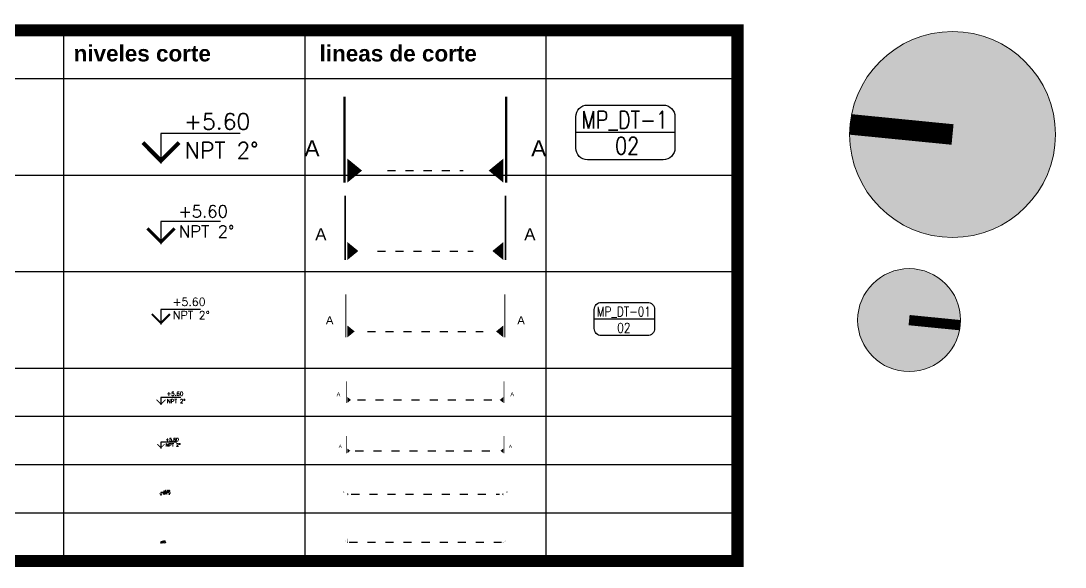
# Model space of a CAD drawing. Header units: metres. Extents: x 177 to 477, y -228 to -48.
# Drawn here: x 463.98 to 476.97, y -55.23 to -48.44 of the extents above; entities that cross this region are included whole.
import ezdxf
from ezdxf.enums import TextEntityAlignment as Align

# ---------------------------------------------------------------- set-up
doc = ezdxf.new("R2010")
doc.units = ezdxf.units.M
doc.linetypes.add('DASHED2', pattern=[0.375, 0.25, -0.125])
doc.linetypes.add('DOT2', pattern=[0.125, 0, -0.125])
doc.layers.add('AUX', color=11, linetype='DASHED2', lineweight=0, plot=False)
doc.layers.add('H-BLANCO', color=7, linetype='Continuous', lineweight=0, true_color=0xffffff)
doc.layers.add('LEYENDAS', color=160, linetype='Continuous')
for name, color, linetype, lineweight in [('SIM-100', 8, 'Continuous', 0), ('SIM-50', 8, 'Continuous', 0), ('TX-50', 8, 'Continuous', 0)]:
    doc.layers.add(name, color=color, linetype=linetype, lineweight=lineweight)
doc.styles.add('25-PRIMARIOS', font='', dxfattribs={"height": 0.1})
doc.styles.add('50-COTAS', font='arial.ttf', dxfattribs={"height": 0.11})
doc.styles.get("Standard").update_dxf_attribs({"font": 'romans.shx'})
doc.styles.get('25-PRIMARIOS').set_extended_font_data('Helvetica')

# ---------------------------------------------------------------- blocks, each defined once
blk = doc.blocks.new('50-NIVEL CORTE')
for p, q in [((0.4927, 0.1871), (0, 0.1871)), ((0, 0.1871), (0, 0))]:
    blk.add_line(p, q)
at = {"const_width": 0.025}
blk.add_lwpolyline([(-0.1125, 0.1302), (0, 0.0177), (0.1125, 0.1302)], dxfattribs=at)
at = {"style": '50-COTAS'}
for tag, p in [('NIVEL', (0.1438, 0.2228)), ('DESCRIPCION', (0.1486, 0.0564))]:
    blk.add_attdef(tag, p, '', height=0.1, dxfattribs=at)
blk = doc.blocks.new('CORTE SIMB')
at = {"ltscale": 10, "const_width": 0.015}
blk.add_lwpolyline([(0.2674, 0.46), (0.2674, -0.075)], dxfattribs=at)
at = {"ltscale": 10}
blk.add_lwpolyline([(0.25, 0, 0.15, 0, 0), (0.1583, 0, 0, 0, 0)], format="xyseb", dxfattribs=at)
at = {"style": '25-PRIMARIOS'}
blk.add_attdef('CORTE', text='', height=0.1, dxfattribs=at).set_placement((0.5429, 0.076), align=Align.MIDDLE)
blk = doc.blocks.new('LLAMADA DT 1-100')
blk.add_line((0, 0), (-0.8505, 0))
blk.add_lwpolyline([(0, -0.1345, -0.414214), (-0.1, -0.2345), (-0.7505, -0.2345, -0.414214), (-0.8505, -0.1345), (-0.8505, 0.1345, -0.414214), (-0.7505, 0.2345), (-0.1, 0.2345, -0.414214), (0, 0.1345)], format="xyb", close=True)
at = {"width": 0.8}
for tag, p in [('AA_AA-A', (-0.4318, 0.1004, 0)), ('DET', (-0.4101, -0.1144, 0))]:
    blk.add_attdef(tag, text='', height=0.15, dxfattribs=at).set_placement(p, align=Align.MIDDLE)
blk = doc.blocks.new('LLAMADA DT 1-50')
blk.add_line((-0.111, 0), (-0.74, 0))
blk.add_lwpolyline([(-0.111, -0.099, -0.414214), (-0.185, -0.173), (-0.666, -0.173, -0.414214), (-0.74, -0.099), (-0.74, 0.099, -0.414214), (-0.666, 0.173), (-0.185, 0.173, -0.414214), (-0.111, 0.099)], format="xyb", close=True)
at = {"width": 0.8}
for tag, p in [('AA_AA-A', (-0.43, 0.074, 0)), ('DET', (-0.414, -0.085, 0))]:
    blk.add_attdef(tag, text='', height=0.111, dxfattribs=at).set_placement(p, align=Align.MIDDLE)
blk = doc.blocks.new('NORTE')
at = {"layer": 'H-BLANCO', "true_color": 0xffffff, "transparency": 33554687}
h = blk.add_hatch(color=7, dxfattribs=at)
h.dxf.hatch_style = 1
edge = h.paths.add_edge_path()
edge.add_arc((0, 0), 2.5, 0, 360)
at = {"layer": 'SIM-100', "const_width": 0.5}
blk.add_lwpolyline([(0, 0), (0, 2.5)], dxfattribs=at)
at = {"layer": 'SIM-100'}
blk.add_circle((0, 0), 2.5, dxfattribs=at)
blk = doc.blocks.new('NORTE 50')
at = {"layer": 'H-BLANCO', "transparency": 33554687}
h = blk.add_hatch(color=256, dxfattribs=at)
h.dxf.hatch_style = 1
edge = h.paths.add_edge_path()
edge.add_arc((0, 0), 2.5, 0, 360)
at = {"layer": 'SIM-50', "const_width": 0.5}
blk.add_lwpolyline([(0, 0), (0, 2.5)], dxfattribs=at)
at = {"layer": 'SIM-50'}
blk.add_circle((0, 0), 2.5, dxfattribs=at)

msp = doc.modelspace()

# ---------------------------------------------------------------- linework, layer by layer
at = {"layer": 'AUX', "ltscale": 2.5, "const_width": 0.15}
msp.add_lwpolyline([(449.5110069, -48.5568614), (472.8943591, -48.5568614), (472.8943591, -55.1568614), (449.5110069, -55.1568614)], close=True, dxfattribs=at)
at = {"layer": 'LEYENDAS'}
for p, q in [((464.5110069, -48.5568614), (464.5110069, -55.1568614)), ((467.5110069, -48.5568614), (467.5110069, -55.1568614)), ((470.5110069, -48.5568614), (470.5110069, -55.1568614)), ((449.5110069, -49.1568614), (472.8943591, -49.1568614)), ((449.5110069, -50.3568614), (472.8943591, -50.3568614)), ((449.5110069, -51.5568614), (472.8943591, -51.5568614)), ((449.5110069, -52.7568614), (472.8943591, -52.7568614)), ((449.5110069, -53.3568614), (472.8943591, -53.3568614)), ((449.5110069, -53.9568614), (472.8943591, -53.9568614)), ((449.5110069, -54.5568614), (472.8943591, -54.5568614))]:
    msp.add_line(p, q, dxfattribs=at)
at = {"layer": 'LEYENDAS', "linetype": 'DOT2'}
for p, q in [((468.5398778, -50.3012736), (469.482136, -50.3012736)), ((468.4148778, -51.3012736), (469.607136, -51.3012736)), ((468.2898778, -52.3012736), (469.732136, -52.3012736)), ((468.1648778, -53.1526701), (469.857136, -53.1526701)), ((468.1398778, -53.7858048), (469.882136, -53.7858048)), ((468.0898778, -54.3251897), (469.932136, -54.3251897)), ((468.0648778, -54.9228346), (469.957136, -54.9228346))]:
    msp.add_line(p, q, dxfattribs=at)

# ---------------------------------------------------------------- block references
at = {"layer": 'LEYENDAS'}
for name, p, xscale, yscale, zscale, rotation in [('NORTE', (475.5694079, -49.8524993), 0.5120000004377934, 0.5120000004377934, 0.5120000004377934, 84.3508663707532), ('NORTE 50', (475.0287627, -52.1606268), 0.2560000063937219, 0.2560000063937219, 0.2560000063937219, 264.3508663707531)]:
    msp.add_blockref(name, p, dxfattribs=dict(at, xscale=xscale, yscale=yscale, zscale=zscale, rotation=rotation))
ref = msp.add_blockref('CORTE SIMB', (468.5398778, -50.3012736), dxfattribs=dict(at, xscale=-2, yscale=2, zscale=2))
ref.add_attrib('CORTE', 'A', dxfattribs={"layer": '0', "height": 0.2, "style": '25-PRIMARIOS'}).set_placement((467.6010801, -50.0230116), align=Align.MIDDLE)
ref = msp.add_blockref('CORTE SIMB', (469.482136, -50.3012736), dxfattribs=dict(at, xscale=2, yscale=2, zscale=2))
ref.add_attrib('CORTE', 'A', dxfattribs={"layer": '0', "height": 0.2, "style": '25-PRIMARIOS'}).set_placement((470.4209337, -50.0230116), align=Align.MIDDLE)
at = {"layer": 'LEYENDAS', "xscale": 1.449787479255128, "yscale": 1.449787479255128, "zscale": 1.449787479255128}
msp.add_blockref('LLAMADA DT 1-100', (472.1154267, -49.8265141), dxfattribs=at).add_auto_attribs({'AA_AA-A': 'MP_DT-1', 'DET': '02'})
at = {"layer": 'LEYENDAS'}
ref = msp.add_blockref('50-NIVEL CORTE', (465.7218852, -50.2147469), dxfattribs=dict(at, xscale=2, yscale=2, zscale=2))
ref.add_attrib('NIVEL', '+5.60', dxfattribs={"layer": 'TX-50', "height": 0.2}).set_placement((466.0095161, -49.5898868), align=Align.TOP_LEFT)
ref.add_attrib('DESCRIPCION', 'NPT 2%%d', dxfattribs={"layer": 'TX-50', "height": 0.2}).set_placement((466.0191622, -49.9493815), align=Align.TOP_LEFT)
ref = msp.add_blockref('CORTE SIMB', (468.4148778, -51.3012736), dxfattribs=dict(at, xscale=-1.5, yscale=1.5, zscale=1.5))
ref.add_attrib('CORTE', 'A', dxfattribs={"layer": '0', "height": 0.15, "style": '25-PRIMARIOS'}).set_placement((467.7107795, -51.0925771), align=Align.MIDDLE)
ref = msp.add_blockref('CORTE SIMB', (469.607136, -51.3012736), dxfattribs=dict(at, xscale=1.5, yscale=1.5, zscale=1.5))
ref.add_attrib('CORTE', 'A', dxfattribs={"layer": '0', "height": 0.15, "style": '25-PRIMARIOS'}).set_placement((470.3112343, -51.0925771), align=Align.MIDDLE)
ref = msp.add_blockref('50-NIVEL CORTE', (465.7218852, -51.2147469), dxfattribs=dict(at, xscale=1.5, yscale=1.5, zscale=1.5))
ref.add_attrib('NIVEL', '+5.60', dxfattribs={"layer": 'TX-50', "height": 0.15}).set_placement((465.9376083, -50.7336363), align=Align.TOP_LEFT)
ref.add_attrib('DESCRIPCION', 'NPT 2%%d', dxfattribs={"layer": 'TX-50', "height": 0.15}).set_placement((465.9448429, -50.9832311), align=Align.TOP_LEFT)
ref = msp.add_blockref('50-NIVEL CORTE', (465.7218852, -52.215108), dxfattribs=at)
ref.add_attrib('NIVEL', '+5.60', dxfattribs={"layer": 'TX-50', "height": 0.1}).set_placement((465.8657006, -51.8832556), align=Align.TOP_LEFT)
ref.add_attrib('DESCRIPCION', 'NPT 2%%d', dxfattribs={"layer": 'TX-50', "height": 0.1}).set_placement((465.8705237, -52.0496522), align=Align.TOP_LEFT)
ref = msp.add_blockref('CORTE SIMB', (468.2898778, -52.3012736), dxfattribs=dict(at, xscale=-1))
ref.add_attrib('CORTE', 'A', dxfattribs={"layer": '0', "height": 0.1, "style": '25-PRIMARIOS'}).set_placement((467.820479, -52.1621426), align=Align.MIDDLE)
ref = msp.add_blockref('CORTE SIMB', (469.732136, -52.3012736), dxfattribs=at)
ref.add_attrib('CORTE', 'A', dxfattribs={"layer": '0', "height": 0.1, "style": '25-PRIMARIOS'}).set_placement((470.2015349, -52.1621426), align=Align.MIDDLE)
ref = msp.add_blockref('LLAMADA DT 1-50', (471.9949484, -52.1466979), dxfattribs=dict(at, xscale=1.193292092361483, yscale=1.193292092361483, zscale=1.193292092361483))
ref.add_attrib('AA_AA-A', 'MP_DT-01', dxfattribs={"layer": '0', "height": 0.12, "width": 0.8}).set_placement((471.4797171, -52.0607583, -0.0000002), align=Align.MIDDLE)
ref.add_attrib('DET', '02', dxfattribs={"layer": '0', "height": 0.12, "width": 0.8}).set_placement((471.479149, -52.2568009, -0.0000002), align=Align.MIDDLE)
ref = msp.add_blockref('CORTE SIMB', (468.1648778, -53.1526701), dxfattribs=dict(at, xscale=-0.5, yscale=0.5, zscale=0.5))
ref.add_attrib('CORTE', 'A', dxfattribs={"layer": '0', "height": 0.05, "style": '25-PRIMARIOS'}).set_placement((467.9301784, -53.0831046), align=Align.MIDDLE)
ref = msp.add_blockref('CORTE SIMB', (469.857136, -53.1526701), dxfattribs=dict(at, xscale=0.5, yscale=0.5, zscale=0.5))
ref.add_attrib('CORTE', 'A', dxfattribs={"layer": '0', "height": 0.05, "style": '25-PRIMARIOS'}).set_placement((470.0918354, -53.0831046), align=Align.MIDDLE)
ref = msp.add_blockref('50-NIVEL CORTE', (465.7218852, -53.2147469), dxfattribs=dict(at, xscale=0.5, yscale=0.5, zscale=0.5))
ref.add_attrib('NIVEL', '+5.60', dxfattribs={"layer": 'TX-50', "height": 0.05}).set_placement((465.7937929, -53.0502917), align=Align.TOP_LEFT)
ref.add_attrib('DESCRIPCION', 'NPT 2%%d', dxfattribs={"layer": 'TX-50', "height": 0.05}).set_placement((465.7962045, -53.1447882), align=Align.TOP_LEFT)
ref = msp.add_blockref('50-NIVEL CORTE', (465.7218852, -53.7549624), dxfattribs=dict(at, xscale=0.3999999999999773, yscale=0.3999999999999773, zscale=0.3999999999999773))
ref.add_attrib('NIVEL', '+5.60', dxfattribs={"layer": 'TX-50', "height": 0.04}).set_placement((465.7794114, -53.6264398), align=Align.TOP_LEFT)
ref.add_attrib('DESCRIPCION', 'NPT 2%%d', dxfattribs={"layer": 'TX-50', "height": 0.04}).set_placement((465.7813406, -53.6938838), align=Align.TOP_LEFT)
ref = msp.add_blockref('CORTE SIMB', (468.1398778, -53.7858048), dxfattribs=dict(at, xscale=-0.3999999999999773, yscale=0.3999999999999773, zscale=0.4))
ref.add_attrib('CORTE', 'A', dxfattribs={"layer": '0', "height": 0.04, "style": '25-PRIMARIOS'}).set_placement((467.9521183, -53.7301524), align=Align.MIDDLE)
ref = msp.add_blockref('CORTE SIMB', (469.882136, -53.7858048), dxfattribs=dict(at, xscale=0.3999999999999773, yscale=0.3999999999999773, zscale=0.3999999999999773))
ref.add_attrib('CORTE', 'A', dxfattribs={"layer": '0', "height": 0.04, "style": '25-PRIMARIOS'}).set_placement((470.0698955, -53.7301524), align=Align.MIDDLE)
ref = msp.add_blockref('50-NIVEL CORTE', (465.7218852, -54.3415989), dxfattribs=dict(at, xscale=0.1999999999999886, yscale=0.1999999999999886, zscale=0.1999999999999886))
ref.add_attrib('NIVEL', '+5.60', dxfattribs={"layer": 'TX-50', "height": 0.02}).set_placement((465.7506483, -54.2746723), align=Align.TOP_LEFT)
ref.add_attrib('DESCRIPCION', 'NPT 2%%d', dxfattribs={"layer": 'TX-50', "height": 0.02}).set_placement((465.7516129, -54.3079516), align=Align.TOP_LEFT)
ref = msp.add_blockref('CORTE SIMB', (468.0898778, -54.3251897), dxfattribs=dict(at, xscale=-0.1999999999999886, yscale=0.1999999999999886, zscale=0.2))
ref.add_attrib('CORTE', 'A', dxfattribs={"layer": '0', "height": 0.02, "style": '25-PRIMARIOS'}).set_placement((467.995998, -54.2973635), align=Align.MIDDLE)
ref = msp.add_blockref('CORTE SIMB', (469.932136, -54.3251897), dxfattribs=dict(at, xscale=0.1999999999999886, yscale=0.1999999999999886, zscale=0.1999999999999886))
ref.add_attrib('CORTE', 'A', dxfattribs={"layer": '0', "height": 0.02, "style": '25-PRIMARIOS'}).set_placement((470.0260158, -54.2973635), align=Align.MIDDLE)
ref = msp.add_blockref('50-NIVEL CORTE', (465.7218852, -54.9372028), dxfattribs=dict(at, xscale=0.1000000000000227, yscale=0.1000000000000227, zscale=0.1000000000000227))
ref.add_attrib('NIVEL', '+5.60', dxfattribs={"layer": 'TX-50', "height": 0.01}).set_placement((465.7362668, -54.905505), align=Align.TOP_LEFT)
ref.add_attrib('DESCRIPCION', 'NPT 2%%d', dxfattribs={"layer": 'TX-50', "height": 0.01}).set_placement((465.7367491, -54.9221446), align=Align.TOP_LEFT)
ref = msp.add_blockref('CORTE SIMB', (468.0648778, -54.9228346), dxfattribs=dict(at, xscale=-0.1000000000000227, yscale=0.1000000000000227, zscale=0.1))
ref.add_attrib('CORTE', 'A', dxfattribs={"layer": '0', "height": 0.01, "style": '25-PRIMARIOS'}).set_placement((468.0179379, -54.9089215), align=Align.MIDDLE)
ref = msp.add_blockref('CORTE SIMB', (469.957136, -54.9228346), dxfattribs=dict(at, xscale=0.1000000000000227, yscale=0.1000000000000227, zscale=0.1000000000000227))
ref.add_attrib('CORTE', 'A', dxfattribs={"layer": '0', "height": 0.01, "style": '25-PRIMARIOS'}).set_placement((470.0040759, -54.9089215), align=Align.MIDDLE)

# ---------------------------------------------------------------- texts
at = {"layer": 'LEYENDAS', "color": 160, "linetype": 'ByBlock', "ltscale": 0.5, "char_height": 0.2, "attachment_point": 1}
for s, insert, width in [('{\\fArial|b1|i0|c0|p34;\\C256;niveles corte}', (464.6353623, -48.743543), 1.912467655), ('{\\fArial|b1|i0|c0|p34;\\C256;lineas de corte}', (467.6950908, -48.743543), 3.176863227)]:
    msp.add_mtext(s, dxfattribs=dict(at, insert=insert, width=width))

doc.saveas('drawing.dxf')
